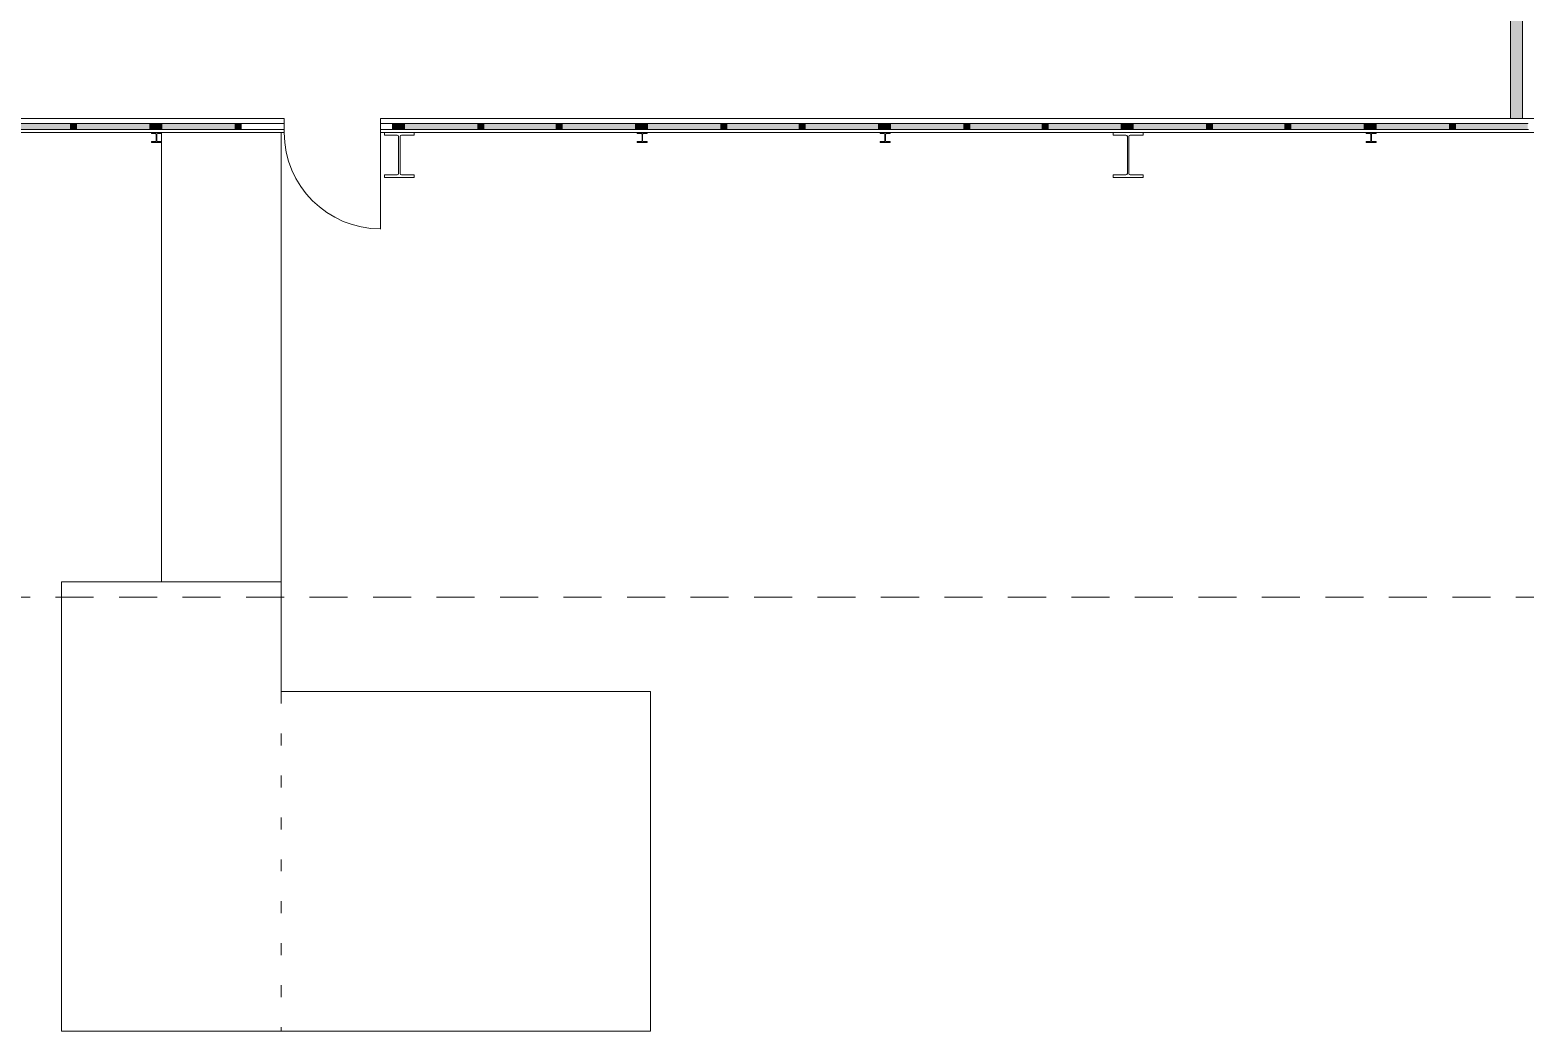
# Model space of a CAD drawing. Header units: inches. Extents: x 57357 to 155319, y 32663 to 109116.
# Drawn here: x 112346 to 127324, y 89058 to 99087 of the extents above; entities that cross this region are included whole.
import ezdxf

# ---------------------------------------------------------------- set-up
doc = ezdxf.new("R2010")
doc.units = ezdxf.units.IN
doc.header["$LTSCALE"] = 300
doc.header["$MEASUREMENT"] = 0
for name, pattern in [('Punktlinie', [1.4, 0.4, -1]), ('Standardmuster', [0]), ('Strichlinie__lang', [2.12, 1.27, -0.85]), ('Wipeout_Contour', [1.01, 0.01, -1])]:
    doc.linetypes.add(name, pattern=pattern)
doc.layers.add('Grundebene', color=7, linetype='Continuous')

# ---------------------------------------------------------------- blocks, each defined once
blk = doc.blocks.new('Color_Area-7D9')
at = {"layer": 'Grundebene', "true_color": 0xffffff, "transparency": 33554687}
blk.add_hatch(color=7, dxfattribs=at).paths.add_polyline_path([(113607, 98148), (113607, 98088), (113547, 98088), (113547, 98148)], flags=0)
at = {"layer": 'Grundebene', "color": 18, "linetype": 'Wipeout_Contour', "lineweight": 13, "true_color": 0x000000}
for p, q in [((113547, 98088), (113547, 98148)), ((113547, 98148), (113607, 98148)), ((113607, 98148), (113607, 98088)), ((113607, 98088), (113547, 98088))]:
    blk.add_line(p, q, dxfattribs=at)
blk = doc.blocks.new('Color_Area-7EB')
at = {"layer": 'Grundebene', "true_color": 0xffffff, "transparency": 33554687}
blk.add_hatch(color=7, dxfattribs=at).paths.add_polyline_path([(112753, 98088), (112029, 98088), (112029, 98148), (112753, 98148)], flags=0)
at = {"layer": 'Grundebene', "color": 18, "linetype": 'Wipeout_Contour', "lineweight": 13, "true_color": 0x000000}
for p, q in [((112029, 98088), (112029, 98148)), ((112029, 98148), (112753, 98148)), ((112753, 98148), (112753, 98088)), ((112753, 98088), (112029, 98088))]:
    blk.add_line(p, q, dxfattribs=at)
blk = doc.blocks.new('Color_Area-7F7')
at = {"layer": 'Grundebene', "true_color": 0xffffff, "transparency": 33554687}
blk.add_hatch(color=7, dxfattribs=at).paths.add_polyline_path([(112783, 98088), (112753, 98088), (112753, 98148), (112783, 98148)], flags=0)
at = {"layer": 'Grundebene', "color": 18, "linetype": 'Wipeout_Contour', "lineweight": 13, "true_color": 0x000000}
for p, q in [((112753, 98088), (112753, 98148)), ((112753, 98148), (112783, 98148)), ((112783, 98148), (112783, 98088)), ((112783, 98088), (112753, 98088))]:
    blk.add_line(p, q, dxfattribs=at)
blk = doc.blocks.new('Color_Area-7FD')
at = {"layer": 'Grundebene', "true_color": 0xffffff, "transparency": 33554687}
blk.add_hatch(color=7, dxfattribs=at).paths.add_polyline_path([(113547, 98088), (112813, 98088), (112813, 98148), (113547, 98148)], flags=0)
at = {"layer": 'Grundebene', "color": 18, "linetype": 'Wipeout_Contour', "lineweight": 13, "true_color": 0x000000}
for p, q in [((112813, 98088), (112813, 98148)), ((112813, 98148), (113547, 98148)), ((113547, 98148), (113547, 98088)), ((113547, 98088), (112813, 98088))]:
    blk.add_line(p, q, dxfattribs=at)
blk = doc.blocks.new('Color_Area-803')
at = {"layer": 'Grundebene', "true_color": 0xffffff, "transparency": 33554687}
blk.add_hatch(color=7, dxfattribs=at).paths.add_polyline_path([(112813, 98088), (112783, 98088), (112783, 98148), (112813, 98148)], flags=0)
at = {"layer": 'Grundebene', "color": 18, "linetype": 'Wipeout_Contour', "lineweight": 13, "true_color": 0x000000}
for p, q in [((112783, 98088), (112783, 98148)), ((112783, 98148), (112813, 98148)), ((112813, 98148), (112813, 98088)), ((112813, 98088), (112783, 98088))]:
    blk.add_line(p, q, dxfattribs=at)
blk = doc.blocks.new('Color_Area-82B')
at = {"layer": 'Grundebene', "true_color": 0xffffff, "transparency": 33554687}
blk.add_hatch(color=7, dxfattribs=at).paths.add_polyline_path([(113607, 98088), (113607, 98148), (113667, 98148), (113667, 98088)], flags=0)
at = {"layer": 'Grundebene', "color": 18, "linetype": 'Wipeout_Contour', "lineweight": 13, "true_color": 0x000000}
for p, q in [((113607, 98088), (113607, 98148)), ((113607, 98148), (113667, 98148)), ((113667, 98148), (113667, 98088)), ((113667, 98088), (113607, 98088))]:
    blk.add_line(p, q, dxfattribs=at)
blk = doc.blocks.new('Color_Area-831')
at = {"layer": 'Grundebene', "true_color": 0xffffff, "transparency": 33554687}
blk.add_hatch(color=7, dxfattribs=at).paths.add_polyline_path([(116040, 98148), (116040, 98088), (115980, 98088), (115980, 98148)], flags=0)
at = {"layer": 'Grundebene', "color": 18, "linetype": 'Wipeout_Contour', "lineweight": 13, "true_color": 0x000000}
for p, q in [((115980, 98088), (115980, 98148)), ((115980, 98148), (116040, 98148)), ((116040, 98148), (116040, 98088)), ((116040, 98088), (115980, 98088))]:
    blk.add_line(p, q, dxfattribs=at)
blk = doc.blocks.new('Color_Area-837')
at = {"layer": 'Grundebene', "true_color": 0xffffff, "transparency": 33554687}
blk.add_hatch(color=7, dxfattribs=at).paths.add_polyline_path([(114402, 98088), (113667, 98088), (113667, 98148), (114402, 98148)], flags=0)
at = {"layer": 'Grundebene', "color": 18, "linetype": 'Wipeout_Contour', "lineweight": 13, "true_color": 0x000000}
for p, q in [((113667, 98088), (113667, 98148)), ((113667, 98148), (114402, 98148)), ((114402, 98148), (114402, 98088)), ((114402, 98088), (113667, 98088))]:
    blk.add_line(p, q, dxfattribs=at)
blk = doc.blocks.new('Color_Area-83D')
at = {"layer": 'Grundebene', "true_color": 0xffffff, "transparency": 33554687}
blk.add_hatch(color=7, dxfattribs=at).paths.add_polyline_path([(114432, 98088), (114402, 98088), (114402, 98148), (114432, 98148)], flags=0)
at = {"layer": 'Grundebene', "color": 18, "linetype": 'Wipeout_Contour', "lineweight": 13, "true_color": 0x000000}
for p, q in [((114402, 98088), (114402, 98148)), ((114402, 98148), (114432, 98148)), ((114432, 98148), (114432, 98088)), ((114432, 98088), (114402, 98088))]:
    blk.add_line(p, q, dxfattribs=at)
blk = doc.blocks.new('Color_Area-843')
at = {"layer": 'Grundebene', "true_color": 0xffffff, "transparency": 33554687}
blk.add_hatch(color=7, dxfattribs=at).paths.add_polyline_path([(114462, 98088), (114432, 98088), (114432, 98148), (114462, 98148)], flags=0)
at = {"layer": 'Grundebene', "color": 18, "linetype": 'Wipeout_Contour', "lineweight": 13, "true_color": 0x000000}
for p, q in [((114432, 98088), (114432, 98148)), ((114432, 98148), (114462, 98148)), ((114462, 98148), (114462, 98088)), ((114462, 98088), (114432, 98088))]:
    blk.add_line(p, q, dxfattribs=at)
blk = doc.blocks.new('Color_Area-861')
at = {"layer": 'Grundebene', "true_color": 0xffffff, "transparency": 33554687}
blk.add_hatch(color=7, dxfattribs=at).paths.add_polyline_path([(116040, 98088), (116040, 98148), (116100, 98148), (116100, 98088)], flags=0)
at = {"layer": 'Grundebene', "color": 18, "linetype": 'Wipeout_Contour', "lineweight": 13, "true_color": 0x000000}
for p, q in [((116040, 98088), (116040, 98148)), ((116040, 98148), (116100, 98148)), ((116100, 98148), (116100, 98088)), ((116100, 98088), (116040, 98088))]:
    blk.add_line(p, q, dxfattribs=at)
blk = doc.blocks.new('Color_Area-867')
at = {"layer": 'Grundebene', "true_color": 0xffffff, "transparency": 33554687}
blk.add_hatch(color=7, dxfattribs=at).paths.add_polyline_path([(118473, 98148), (118473, 98088), (118413, 98088), (118413, 98148)], flags=0)
at = {"layer": 'Grundebene', "color": 18, "linetype": 'Wipeout_Contour', "lineweight": 13, "true_color": 0x000000}
for p, q in [((118413, 98088), (118413, 98148)), ((118413, 98148), (118473, 98148)), ((118473, 98148), (118473, 98088)), ((118473, 98088), (118413, 98088))]:
    blk.add_line(p, q, dxfattribs=at)
blk = doc.blocks.new('Color_Area-86D')
at = {"layer": 'Grundebene', "true_color": 0xffffff, "transparency": 33554687}
blk.add_hatch(color=7, dxfattribs=at).paths.add_polyline_path([(116835, 98088), (116100, 98088), (116100, 98148), (116835, 98148)], flags=0)
at = {"layer": 'Grundebene', "color": 18, "linetype": 'Wipeout_Contour', "lineweight": 13, "true_color": 0x000000}
for p, q in [((116100, 98088), (116100, 98148)), ((116100, 98148), (116835, 98148)), ((116835, 98148), (116835, 98088)), ((116835, 98088), (116100, 98088))]:
    blk.add_line(p, q, dxfattribs=at)
blk = doc.blocks.new('Color_Area-873')
at = {"layer": 'Grundebene', "true_color": 0xffffff, "transparency": 33554687}
blk.add_hatch(color=7, dxfattribs=at).paths.add_polyline_path([(116865, 98088), (116835, 98088), (116835, 98148), (116865, 98148)], flags=0)
at = {"layer": 'Grundebene', "color": 18, "linetype": 'Wipeout_Contour', "lineweight": 13, "true_color": 0x000000}
for p, q in [((116835, 98088), (116835, 98148)), ((116835, 98148), (116865, 98148)), ((116865, 98148), (116865, 98088)), ((116865, 98088), (116835, 98088))]:
    blk.add_line(p, q, dxfattribs=at)
blk = doc.blocks.new('Color_Area-879')
at = {"layer": 'Grundebene', "true_color": 0xffffff, "transparency": 33554687}
blk.add_hatch(color=7, dxfattribs=at).paths.add_polyline_path([(117619, 98088), (116895, 98088), (116895, 98148), (117619, 98148)], flags=0)
at = {"layer": 'Grundebene', "color": 18, "linetype": 'Wipeout_Contour', "lineweight": 13, "true_color": 0x000000}
for p, q in [((116895, 98088), (116895, 98148)), ((116895, 98148), (117619, 98148)), ((117619, 98148), (117619, 98088)), ((117619, 98088), (116895, 98088))]:
    blk.add_line(p, q, dxfattribs=at)
blk = doc.blocks.new('Color_Area-87F')
at = {"layer": 'Grundebene', "true_color": 0xffffff, "transparency": 33554687}
blk.add_hatch(color=7, dxfattribs=at).paths.add_polyline_path([(116895, 98088), (116865, 98088), (116865, 98148), (116895, 98148)], flags=0)
at = {"layer": 'Grundebene', "color": 18, "linetype": 'Wipeout_Contour', "lineweight": 13, "true_color": 0x000000}
for p, q in [((116865, 98088), (116865, 98148)), ((116865, 98148), (116895, 98148)), ((116895, 98148), (116895, 98088)), ((116895, 98088), (116865, 98088))]:
    blk.add_line(p, q, dxfattribs=at)
blk = doc.blocks.new('Color_Area-885')
at = {"layer": 'Grundebene', "true_color": 0xffffff, "transparency": 33554687}
blk.add_hatch(color=7, dxfattribs=at).paths.add_polyline_path([(117649, 98088), (117619, 98088), (117619, 98148), (117649, 98148)], flags=0)
at = {"layer": 'Grundebene', "color": 18, "linetype": 'Wipeout_Contour', "lineweight": 13, "true_color": 0x000000}
for p, q in [((117619, 98088), (117619, 98148)), ((117619, 98148), (117649, 98148)), ((117649, 98148), (117649, 98088)), ((117649, 98088), (117619, 98088))]:
    blk.add_line(p, q, dxfattribs=at)
blk = doc.blocks.new('Color_Area-88B')
at = {"layer": 'Grundebene', "true_color": 0xffffff, "transparency": 33554687}
blk.add_hatch(color=7, dxfattribs=at).paths.add_polyline_path([(118413, 98088), (117679, 98088), (117679, 98148), (118413, 98148)], flags=0)
at = {"layer": 'Grundebene', "color": 18, "linetype": 'Wipeout_Contour', "lineweight": 13, "true_color": 0x000000}
for p, q in [((117679, 98088), (117679, 98148)), ((117679, 98148), (118413, 98148)), ((118413, 98148), (118413, 98088)), ((118413, 98088), (117679, 98088))]:
    blk.add_line(p, q, dxfattribs=at)
blk = doc.blocks.new('Color_Area-891')
at = {"layer": 'Grundebene', "true_color": 0xffffff, "transparency": 33554687}
blk.add_hatch(color=7, dxfattribs=at).paths.add_polyline_path([(117679, 98088), (117649, 98088), (117649, 98148), (117679, 98148)], flags=0)
at = {"layer": 'Grundebene', "color": 18, "linetype": 'Wipeout_Contour', "lineweight": 13, "true_color": 0x000000}
for p, q in [((117649, 98088), (117649, 98148)), ((117649, 98148), (117679, 98148)), ((117679, 98148), (117679, 98088)), ((117679, 98088), (117649, 98088))]:
    blk.add_line(p, q, dxfattribs=at)
blk = doc.blocks.new('Color_Area-8B7')
at = {"layer": 'Grundebene', "true_color": 0xffffff, "transparency": 33554687}
blk.add_hatch(color=7, dxfattribs=at).paths.add_polyline_path([(120906, 98088), (120906, 98148), (120846, 98148), (120846, 98088)], flags=0)
at = {"layer": 'Grundebene', "color": 18, "linetype": 'Wipeout_Contour', "lineweight": 13, "true_color": 0x000000}
for p, q in [((120906, 98148), (120846, 98148)), ((120846, 98148), (120846, 98088)), ((120906, 98088), (120906, 98148)), ((120846, 98088), (120906, 98088))]:
    blk.add_line(p, q, dxfattribs=at)
blk = doc.blocks.new('Color_Area-8BD')
at = {"layer": 'Grundebene', "true_color": 0xffffff, "transparency": 33554687}
blk.add_hatch(color=7, dxfattribs=at).paths.add_polyline_path([(118473, 98148), (118473, 98088), (118533, 98088), (118533, 98148)], flags=0)
at = {"layer": 'Grundebene', "color": 18, "linetype": 'Wipeout_Contour', "lineweight": 13, "true_color": 0x000000}
for p, q in [((118473, 98148), (118473, 98088)), ((118533, 98148), (118473, 98148)), ((118533, 98088), (118533, 98148)), ((118473, 98088), (118533, 98088))]:
    blk.add_line(p, q, dxfattribs=at)
blk = doc.blocks.new('Color_Area-8C3')
at = {"layer": 'Grundebene', "true_color": 0xffffff, "transparency": 33554687}
blk.add_hatch(color=7, dxfattribs=at).paths.add_polyline_path([(120112, 98088), (120846, 98088), (120846, 98148), (120112, 98148)], flags=0)
at = {"layer": 'Grundebene', "color": 18, "linetype": 'Wipeout_Contour', "lineweight": 13, "true_color": 0x000000}
for p, q in [((120846, 98148), (120112, 98148)), ((120112, 98148), (120112, 98088)), ((120846, 98088), (120846, 98148)), ((120112, 98088), (120846, 98088))]:
    blk.add_line(p, q, dxfattribs=at)
blk = doc.blocks.new('Color_Area-8C9')
at = {"layer": 'Grundebene', "true_color": 0xffffff, "transparency": 33554687}
blk.add_hatch(color=7, dxfattribs=at).paths.add_polyline_path([(120082, 98088), (120112, 98088), (120112, 98148), (120082, 98148)], flags=0)
at = {"layer": 'Grundebene', "color": 18, "linetype": 'Wipeout_Contour', "lineweight": 13, "true_color": 0x000000}
for p, q in [((120112, 98148), (120082, 98148)), ((120082, 98148), (120082, 98088)), ((120112, 98088), (120112, 98148)), ((120082, 98088), (120112, 98088))]:
    blk.add_line(p, q, dxfattribs=at)
blk = doc.blocks.new('Color_Area-8CF')
at = {"layer": 'Grundebene', "true_color": 0xffffff, "transparency": 33554687}
blk.add_hatch(color=7, dxfattribs=at).paths.add_polyline_path([(119328, 98088), (120052, 98088), (120052, 98148), (119328, 98148)], flags=0)
at = {"layer": 'Grundebene', "color": 18, "linetype": 'Wipeout_Contour', "lineweight": 13, "true_color": 0x000000}
for p, q in [((120052, 98148), (119328, 98148)), ((119328, 98148), (119328, 98088)), ((120052, 98088), (120052, 98148)), ((119328, 98088), (120052, 98088))]:
    blk.add_line(p, q, dxfattribs=at)
blk = doc.blocks.new('Color_Area-8D5')
at = {"layer": 'Grundebene', "true_color": 0xffffff, "transparency": 33554687}
blk.add_hatch(color=7, dxfattribs=at).paths.add_polyline_path([(120052, 98088), (120082, 98088), (120082, 98148), (120052, 98148)], flags=0)
at = {"layer": 'Grundebene', "color": 18, "linetype": 'Wipeout_Contour', "lineweight": 13, "true_color": 0x000000}
for p, q in [((120082, 98148), (120052, 98148)), ((120052, 98148), (120052, 98088)), ((120082, 98088), (120082, 98148)), ((120052, 98088), (120082, 98088))]:
    blk.add_line(p, q, dxfattribs=at)
blk = doc.blocks.new('Color_Area-8DB')
at = {"layer": 'Grundebene', "true_color": 0xffffff, "transparency": 33554687}
blk.add_hatch(color=7, dxfattribs=at).paths.add_polyline_path([(119298, 98088), (119328, 98088), (119328, 98148), (119298, 98148)], flags=0)
at = {"layer": 'Grundebene', "color": 18, "linetype": 'Wipeout_Contour', "lineweight": 13, "true_color": 0x000000}
for p, q in [((119328, 98148), (119298, 98148)), ((119298, 98148), (119298, 98088)), ((119328, 98088), (119328, 98148)), ((119298, 98088), (119328, 98088))]:
    blk.add_line(p, q, dxfattribs=at)
blk = doc.blocks.new('Color_Area-8E1')
at = {"layer": 'Grundebene', "true_color": 0xffffff, "transparency": 33554687}
blk.add_hatch(color=7, dxfattribs=at).paths.add_polyline_path([(118533, 98088), (119268, 98088), (119268, 98148), (118533, 98148)], flags=0)
at = {"layer": 'Grundebene', "color": 18, "linetype": 'Wipeout_Contour', "lineweight": 13, "true_color": 0x000000}
for p, q in [((119268, 98148), (118533, 98148)), ((118533, 98148), (118533, 98088)), ((119268, 98088), (119268, 98148)), ((118533, 98088), (119268, 98088))]:
    blk.add_line(p, q, dxfattribs=at)
blk = doc.blocks.new('Color_Area-8E7')
at = {"layer": 'Grundebene', "true_color": 0xffffff, "transparency": 33554687}
blk.add_hatch(color=7, dxfattribs=at).paths.add_polyline_path([(119268, 98088), (119298, 98088), (119298, 98148), (119268, 98148)], flags=0)
at = {"layer": 'Grundebene', "color": 18, "linetype": 'Wipeout_Contour', "lineweight": 13, "true_color": 0x000000}
for p, q in [((119298, 98148), (119268, 98148)), ((119268, 98148), (119268, 98088)), ((119298, 98088), (119298, 98148)), ((119268, 98088), (119298, 98088))]:
    blk.add_line(p, q, dxfattribs=at)
blk = doc.blocks.new('Color_Area-90D')
at = {"layer": 'Grundebene', "true_color": 0xffffff, "transparency": 33554687}
blk.add_hatch(color=7, dxfattribs=at).paths.add_polyline_path([(123339, 98088), (123339, 98148), (123279, 98148), (123279, 98088)], flags=0)
at = {"layer": 'Grundebene', "color": 18, "linetype": 'Wipeout_Contour', "lineweight": 13, "true_color": 0x000000}
for p, q in [((123339, 98148), (123279, 98148)), ((123279, 98148), (123279, 98088)), ((123339, 98088), (123339, 98148)), ((123279, 98088), (123339, 98088))]:
    blk.add_line(p, q, dxfattribs=at)
blk = doc.blocks.new('Color_Area-913')
at = {"layer": 'Grundebene', "true_color": 0xffffff, "transparency": 33554687}
blk.add_hatch(color=7, dxfattribs=at).paths.add_polyline_path([(120906, 98148), (120906, 98088), (120966, 98088), (120966, 98148)], flags=0)
at = {"layer": 'Grundebene', "color": 18, "linetype": 'Wipeout_Contour', "lineweight": 13, "true_color": 0x000000}
for p, q in [((120906, 98148), (120906, 98088)), ((120966, 98148), (120906, 98148)), ((120966, 98088), (120966, 98148)), ((120906, 98088), (120966, 98088))]:
    blk.add_line(p, q, dxfattribs=at)
blk = doc.blocks.new('Color_Area-919')
at = {"layer": 'Grundebene', "true_color": 0xffffff, "transparency": 33554687}
blk.add_hatch(color=7, dxfattribs=at).paths.add_polyline_path([(122545, 98088), (123279, 98088), (123279, 98148), (122545, 98148)], flags=0)
at = {"layer": 'Grundebene', "color": 18, "linetype": 'Wipeout_Contour', "lineweight": 13, "true_color": 0x000000}
for p, q in [((123279, 98148), (122545, 98148)), ((122545, 98148), (122545, 98088)), ((123279, 98088), (123279, 98148)), ((122545, 98088), (123279, 98088))]:
    blk.add_line(p, q, dxfattribs=at)
blk = doc.blocks.new('Color_Area-91F')
at = {"layer": 'Grundebene', "true_color": 0xffffff, "transparency": 33554687}
blk.add_hatch(color=7, dxfattribs=at).paths.add_polyline_path([(122515, 98088), (122545, 98088), (122545, 98148), (122515, 98148)], flags=0)
at = {"layer": 'Grundebene', "color": 18, "linetype": 'Wipeout_Contour', "lineweight": 13, "true_color": 0x000000}
for p, q in [((122545, 98148), (122515, 98148)), ((122515, 98148), (122515, 98088)), ((122545, 98088), (122545, 98148)), ((122515, 98088), (122545, 98088))]:
    blk.add_line(p, q, dxfattribs=at)
blk = doc.blocks.new('Color_Area-925')
at = {"layer": 'Grundebene', "true_color": 0xffffff, "transparency": 33554687}
blk.add_hatch(color=7, dxfattribs=at).paths.add_polyline_path([(121761, 98088), (122485, 98088), (122485, 98148), (121761, 98148)], flags=0)
at = {"layer": 'Grundebene', "color": 18, "linetype": 'Wipeout_Contour', "lineweight": 13, "true_color": 0x000000}
for p, q in [((122485, 98148), (121761, 98148)), ((121761, 98148), (121761, 98088)), ((122485, 98088), (122485, 98148)), ((121761, 98088), (122485, 98088))]:
    blk.add_line(p, q, dxfattribs=at)
blk = doc.blocks.new('Color_Area-92B')
at = {"layer": 'Grundebene', "true_color": 0xffffff, "transparency": 33554687}
blk.add_hatch(color=7, dxfattribs=at).paths.add_polyline_path([(122485, 98088), (122515, 98088), (122515, 98148), (122485, 98148)], flags=0)
at = {"layer": 'Grundebene', "color": 18, "linetype": 'Wipeout_Contour', "lineweight": 13, "true_color": 0x000000}
for p, q in [((122515, 98148), (122485, 98148)), ((122485, 98148), (122485, 98088)), ((122515, 98088), (122515, 98148)), ((122485, 98088), (122515, 98088))]:
    blk.add_line(p, q, dxfattribs=at)
blk = doc.blocks.new('Color_Area-931')
at = {"layer": 'Grundebene', "true_color": 0xffffff, "transparency": 33554687}
blk.add_hatch(color=7, dxfattribs=at).paths.add_polyline_path([(121731, 98088), (121761, 98088), (121761, 98148), (121731, 98148)], flags=0)
at = {"layer": 'Grundebene', "color": 18, "linetype": 'Wipeout_Contour', "lineweight": 13, "true_color": 0x000000}
for p, q in [((121761, 98148), (121731, 98148)), ((121731, 98148), (121731, 98088)), ((121761, 98088), (121761, 98148)), ((121731, 98088), (121761, 98088))]:
    blk.add_line(p, q, dxfattribs=at)
blk = doc.blocks.new('Color_Area-937')
at = {"layer": 'Grundebene', "true_color": 0xffffff, "transparency": 33554687}
blk.add_hatch(color=7, dxfattribs=at).paths.add_polyline_path([(120966, 98088), (121701, 98088), (121701, 98148), (120966, 98148)], flags=0)
at = {"layer": 'Grundebene', "color": 18, "linetype": 'Wipeout_Contour', "lineweight": 13, "true_color": 0x000000}
for p, q in [((121701, 98148), (120966, 98148)), ((120966, 98148), (120966, 98088)), ((121701, 98088), (121701, 98148)), ((120966, 98088), (121701, 98088))]:
    blk.add_line(p, q, dxfattribs=at)
blk = doc.blocks.new('Color_Area-93D')
at = {"layer": 'Grundebene', "true_color": 0xffffff, "transparency": 33554687}
blk.add_hatch(color=7, dxfattribs=at).paths.add_polyline_path([(121701, 98088), (121731, 98088), (121731, 98148), (121701, 98148)], flags=0)
at = {"layer": 'Grundebene', "color": 18, "linetype": 'Wipeout_Contour', "lineweight": 13, "true_color": 0x000000}
for p, q in [((121731, 98148), (121701, 98148)), ((121701, 98148), (121701, 98088)), ((121731, 98088), (121731, 98148)), ((121701, 98088), (121731, 98088))]:
    blk.add_line(p, q, dxfattribs=at)
blk = doc.blocks.new('Color_Area-963')
at = {"layer": 'Grundebene', "true_color": 0xffffff, "transparency": 33554687}
blk.add_hatch(color=7, dxfattribs=at).paths.add_polyline_path([(125772, 98088), (125772, 98148), (125712, 98148), (125712, 98088)], flags=0)
at = {"layer": 'Grundebene', "color": 18, "linetype": 'Wipeout_Contour', "lineweight": 13, "true_color": 0x000000}
for p, q in [((125772, 98148), (125712, 98148)), ((125712, 98148), (125712, 98088)), ((125772, 98088), (125772, 98148)), ((125712, 98088), (125772, 98088))]:
    blk.add_line(p, q, dxfattribs=at)
blk = doc.blocks.new('Color_Area-969')
at = {"layer": 'Grundebene', "true_color": 0xffffff, "transparency": 33554687}
blk.add_hatch(color=7, dxfattribs=at).paths.add_polyline_path([(123339, 98148), (123339, 98088), (123399, 98088), (123399, 98148)], flags=0)
at = {"layer": 'Grundebene', "color": 18, "linetype": 'Wipeout_Contour', "lineweight": 13, "true_color": 0x000000}
for p, q in [((123339, 98148), (123339, 98088)), ((123399, 98148), (123339, 98148)), ((123399, 98088), (123399, 98148)), ((123339, 98088), (123399, 98088))]:
    blk.add_line(p, q, dxfattribs=at)
blk = doc.blocks.new('Color_Area-96F')
at = {"layer": 'Grundebene', "true_color": 0xffffff, "transparency": 33554687}
blk.add_hatch(color=7, dxfattribs=at).paths.add_polyline_path([(124978, 98088), (125712, 98088), (125712, 98148), (124978, 98148)], flags=0)
at = {"layer": 'Grundebene', "color": 18, "linetype": 'Wipeout_Contour', "lineweight": 13, "true_color": 0x000000}
for p, q in [((125712, 98148), (124978, 98148)), ((124978, 98148), (124978, 98088)), ((125712, 98088), (125712, 98148)), ((124978, 98088), (125712, 98088))]:
    blk.add_line(p, q, dxfattribs=at)
blk = doc.blocks.new('Color_Area-975')
at = {"layer": 'Grundebene', "true_color": 0xffffff, "transparency": 33554687}
blk.add_hatch(color=7, dxfattribs=at).paths.add_polyline_path([(124948, 98088), (124978, 98088), (124978, 98148), (124948, 98148)], flags=0)
at = {"layer": 'Grundebene', "color": 18, "linetype": 'Wipeout_Contour', "lineweight": 13, "true_color": 0x000000}
for p, q in [((124978, 98148), (124948, 98148)), ((124948, 98148), (124948, 98088)), ((124978, 98088), (124978, 98148)), ((124948, 98088), (124978, 98088))]:
    blk.add_line(p, q, dxfattribs=at)
blk = doc.blocks.new('Color_Area-97B')
at = {"layer": 'Grundebene', "true_color": 0xffffff, "transparency": 33554687}
blk.add_hatch(color=7, dxfattribs=at).paths.add_polyline_path([(124194, 98088), (124918, 98088), (124918, 98148), (124194, 98148)], flags=0)
at = {"layer": 'Grundebene', "color": 18, "linetype": 'Wipeout_Contour', "lineweight": 13, "true_color": 0x000000}
for p, q in [((124918, 98148), (124194, 98148)), ((124194, 98148), (124194, 98088)), ((124918, 98088), (124918, 98148)), ((124194, 98088), (124918, 98088))]:
    blk.add_line(p, q, dxfattribs=at)
blk = doc.blocks.new('Color_Area-981')
at = {"layer": 'Grundebene', "true_color": 0xffffff, "transparency": 33554687}
blk.add_hatch(color=7, dxfattribs=at).paths.add_polyline_path([(124918, 98088), (124948, 98088), (124948, 98148), (124918, 98148)], flags=0)
at = {"layer": 'Grundebene', "color": 18, "linetype": 'Wipeout_Contour', "lineweight": 13, "true_color": 0x000000}
for p, q in [((124948, 98148), (124918, 98148)), ((124918, 98148), (124918, 98088)), ((124948, 98088), (124948, 98148)), ((124918, 98088), (124948, 98088))]:
    blk.add_line(p, q, dxfattribs=at)
blk = doc.blocks.new('Color_Area-987')
at = {"layer": 'Grundebene', "true_color": 0xffffff, "transparency": 33554687}
blk.add_hatch(color=7, dxfattribs=at).paths.add_polyline_path([(124164, 98088), (124194, 98088), (124194, 98148), (124164, 98148)], flags=0)
at = {"layer": 'Grundebene', "color": 18, "linetype": 'Wipeout_Contour', "lineweight": 13, "true_color": 0x000000}
for p, q in [((124194, 98148), (124164, 98148)), ((124164, 98148), (124164, 98088)), ((124194, 98088), (124194, 98148)), ((124164, 98088), (124194, 98088))]:
    blk.add_line(p, q, dxfattribs=at)
blk = doc.blocks.new('Color_Area-98D')
at = {"layer": 'Grundebene', "true_color": 0xffffff, "transparency": 33554687}
blk.add_hatch(color=7, dxfattribs=at).paths.add_polyline_path([(123399, 98088), (124134, 98088), (124134, 98148), (123399, 98148)], flags=0)
at = {"layer": 'Grundebene', "color": 18, "linetype": 'Wipeout_Contour', "lineweight": 13, "true_color": 0x000000}
for p, q in [((124134, 98148), (123399, 98148)), ((123399, 98148), (123399, 98088)), ((124134, 98088), (124134, 98148)), ((123399, 98088), (124134, 98088))]:
    blk.add_line(p, q, dxfattribs=at)
blk = doc.blocks.new('Color_Area-993')
at = {"layer": 'Grundebene', "true_color": 0xffffff, "transparency": 33554687}
blk.add_hatch(color=7, dxfattribs=at).paths.add_polyline_path([(124134, 98088), (124164, 98088), (124164, 98148), (124134, 98148)], flags=0)
at = {"layer": 'Grundebene', "color": 18, "linetype": 'Wipeout_Contour', "lineweight": 13, "true_color": 0x000000}
for p, q in [((124164, 98148), (124134, 98148)), ((124134, 98148), (124134, 98088)), ((124164, 98088), (124164, 98148)), ((124134, 98088), (124164, 98088))]:
    blk.add_line(p, q, dxfattribs=at)
blk = doc.blocks.new('Color_Area-9B9')
at = {"layer": 'Grundebene', "true_color": 0xffffff, "transparency": 33554687}
blk.add_hatch(color=7, dxfattribs=at).paths.add_polyline_path([(125772, 98088), (125772, 98148), (125832, 98148), (125832, 98088)], flags=0)
at = {"layer": 'Grundebene', "color": 18, "linetype": 'Wipeout_Contour', "lineweight": 13, "true_color": 0x000000}
for p, q in [((125772, 98088), (125772, 98148)), ((125772, 98148), (125832, 98148)), ((125832, 98148), (125832, 98088)), ((125832, 98088), (125772, 98088))]:
    blk.add_line(p, q, dxfattribs=at)
blk = doc.blocks.new('Color_Area-9C5')
at = {"layer": 'Grundebene', "true_color": 0xffffff, "transparency": 33554687}
blk.add_hatch(color=7, dxfattribs=at).paths.add_polyline_path([(126567, 98088), (125832, 98088), (125832, 98148), (126567, 98148)], flags=0)
at = {"layer": 'Grundebene', "color": 18, "linetype": 'Wipeout_Contour', "lineweight": 13, "true_color": 0x000000}
for p, q in [((125832, 98088), (125832, 98148)), ((125832, 98148), (126567, 98148)), ((126567, 98148), (126567, 98088)), ((126567, 98088), (125832, 98088))]:
    blk.add_line(p, q, dxfattribs=at)
blk = doc.blocks.new('Color_Area-9CB')
at = {"layer": 'Grundebene', "true_color": 0xffffff, "transparency": 33554687}
blk.add_hatch(color=7, dxfattribs=at).paths.add_polyline_path([(126597, 98088), (126567, 98088), (126567, 98148), (126597, 98148)], flags=0)
at = {"layer": 'Grundebene', "color": 18, "linetype": 'Wipeout_Contour', "lineweight": 13, "true_color": 0x000000}
for p, q in [((126567, 98088), (126567, 98148)), ((126567, 98148), (126597, 98148)), ((126597, 98148), (126597, 98088)), ((126597, 98088), (126567, 98088))]:
    blk.add_line(p, q, dxfattribs=at)
blk = doc.blocks.new('Color_Area-9D1')
at = {"layer": 'Grundebene', "true_color": 0xffffff, "transparency": 33554687}
blk.add_hatch(color=7, dxfattribs=at).paths.add_polyline_path([(127351, 98088), (126627, 98088), (126627, 98148), (127351, 98148)], flags=0)
at = {"layer": 'Grundebene', "color": 18, "linetype": 'Wipeout_Contour', "lineweight": 13, "true_color": 0x000000}
for p, q in [((126627, 98088), (126627, 98148)), ((126627, 98148), (127351, 98148)), ((127351, 98148), (127351, 98088)), ((127351, 98088), (126627, 98088))]:
    blk.add_line(p, q, dxfattribs=at)
blk = doc.blocks.new('Color_Area-9D7')
at = {"layer": 'Grundebene', "true_color": 0xffffff, "transparency": 33554687}
blk.add_hatch(color=7, dxfattribs=at).paths.add_polyline_path([(126627, 98088), (126597, 98088), (126597, 98148), (126627, 98148)], flags=0)
at = {"layer": 'Grundebene', "color": 18, "linetype": 'Wipeout_Contour', "lineweight": 13, "true_color": 0x000000}
for p, q in [((126597, 98088), (126597, 98148)), ((126597, 98148), (126627, 98148)), ((126627, 98148), (126627, 98088)), ((126627, 98088), (126597, 98088))]:
    blk.add_line(p, q, dxfattribs=at)
blk = doc.blocks.new('Color_Area-245A')
at = {"layer": 'Grundebene', "true_color": 0x000000, "transparency": 33554687}
h = blk.add_hatch(color=18, dxfattribs=at)
h.paths.add_polyline_path([(127177, 99404), (127177, 98198), (127297, 98198), (127297, 99404)], flags=0)
h.paths.add_polyline_path([(127297, 100414), (127297, 100789), (127177, 100789), (127177, 100414)], flags=0)
at = {"layer": 'Grundebene', "color": 18, "linetype": 'Continuous', "lineweight": 13, "true_color": 0x000000}
for points in [[(127297, 100414), (127297, 100789), (127177, 100789), (127177, 100414), (127297, 100414)], [(127177, 99404), (127177, 98198), (127297, 98198), (127297, 99404), (127177, 99404)]]:
    blk.add_lwpolyline(points, dxfattribs=at)
blk = doc.blocks.new('door-24A8')
at = {"layer": 'Grundebene', "color": 18, "linetype": 'Standardmuster', "lineweight": 13, "true_color": 0x000000}
blk.add_line((115860, 98058), (115860, 97092), dxfattribs=at)
blk.add_arc((115860, 98058), 965, 180, 270, dxfattribs=at)

msp = doc.modelspace()

# ---------------------------------------------------------------- linework, layer by layer
at = {"layer": 'Grundebene', "color": 18, "linetype": 'Continuous', "lineweight": 13, "true_color": 0x000000}
for p, q in [((111174, 98198), (113607, 98198)), ((112029, 98148), (112753, 98148)), ((112753, 98088), (112753, 98148)), ((112753, 98148), (112783, 98148)), ((112783, 98148), (112783, 98088)), ((112783, 98088), (112783, 98148)), ((112783, 98148), (112813, 98148)), ((112813, 98148), (113547, 98148)), ((112813, 98148), (112813, 98088)), ((113547, 98088), (113547, 98148)), ((113547, 98148), (113607, 98148)), ((113607, 98198), (114895, 98198)), ((113607, 98088), (113607, 98148)), ((113607, 98148), (113667, 98148)), ((113607, 98088), (113607, 98148)), ((113667, 98148), (113667, 98088)), ((113667, 98148), (114402, 98148)), ((114402, 98088), (114402, 98148)), ((114402, 98148), (114432, 98148)), ((114432, 98148), (114432, 98088)), ((114432, 98088), (114432, 98148)), ((114432, 98148), (114462, 98148)), ((114462, 98148), (114895, 98148)), ((114462, 98148), (114462, 98088)), ((114895, 98198), (114895, 98058)), ((115860, 98198), (116040, 98198)), ((115860, 98058), (115860, 98198)), ((115860, 98148), (115980, 98148)), ((115980, 98088), (115980, 98148)), ((115980, 98148), (116040, 98148)), ((116040, 98198), (118473, 98198)), ((116040, 98088), (116040, 98148)), ((116040, 98148), (116100, 98148)), ((116040, 98088), (116040, 98148)), ((116100, 98148), (116100, 98088)), ((116100, 98148), (116835, 98148)), ((116835, 98088), (116835, 98148)), ((116835, 98148), (116865, 98148)), ((116865, 98148), (116865, 98088)), ((116865, 98088), (116865, 98148)), ((116865, 98148), (116895, 98148)), ((116895, 98148), (117619, 98148)), ((116895, 98148), (116895, 98088)), ((117619, 98088), (117619, 98148)), ((117619, 98148), (117649, 98148)), ((117649, 98148), (117649, 98088)), ((117649, 98088), (117649, 98148)), ((117649, 98148), (117679, 98148)), ((117679, 98148), (118413, 98148)), ((117679, 98148), (117679, 98088)), ((118413, 98088), (118413, 98148)), ((118413, 98148), (118473, 98148)), ((120906, 98198), (118473, 98198)), ((118473, 98088), (118473, 98148)), ((118533, 98148), (118473, 98148)), ((118473, 98088), (118473, 98148)), ((118533, 98088), (118533, 98148)), ((119268, 98148), (118533, 98148)), ((119298, 98148), (119268, 98148)), ((119268, 98148), (119268, 98088)), ((119328, 98148), (119298, 98148)), ((119298, 98148), (119298, 98088)), ((119298, 98088), (119298, 98148)), ((120052, 98148), (119328, 98148)), ((119328, 98088), (119328, 98148)), ((120082, 98148), (120052, 98148)), ((120052, 98148), (120052, 98088)), ((120112, 98148), (120082, 98148)), ((120082, 98148), (120082, 98088)), ((120082, 98088), (120082, 98148)), ((120846, 98148), (120112, 98148)), ((120112, 98088), (120112, 98148)), ((120906, 98148), (120846, 98148)), ((120846, 98148), (120846, 98088)), ((123339, 98198), (120906, 98198)), ((120906, 98088), (120906, 98148)), ((120966, 98148), (120906, 98148)), ((120906, 98088), (120906, 98148)), ((120966, 98088), (120966, 98148)), ((121701, 98148), (120966, 98148)), ((121731, 98148), (121701, 98148)), ((121701, 98148), (121701, 98088)), ((121761, 98148), (121731, 98148)), ((121731, 98148), (121731, 98088)), ((121731, 98088), (121731, 98148)), ((122485, 98148), (121761, 98148)), ((121761, 98088), (121761, 98148)), ((122515, 98148), (122485, 98148)), ((122485, 98148), (122485, 98088)), ((122545, 98148), (122515, 98148)), ((122515, 98148), (122515, 98088)), ((122515, 98088), (122515, 98148)), ((123279, 98148), (122545, 98148)), ((122545, 98088), (122545, 98148)), ((123339, 98148), (123279, 98148)), ((123279, 98148), (123279, 98088)), ((125772, 98198), (123339, 98198)), ((123339, 98088), (123339, 98148)), ((123399, 98148), (123339, 98148)), ((123339, 98088), (123339, 98148)), ((123399, 98088), (123399, 98148)), ((124134, 98148), (123399, 98148)), ((124164, 98148), (124134, 98148)), ((124134, 98148), (124134, 98088)), ((124194, 98148), (124164, 98148)), ((124164, 98148), (124164, 98088)), ((124164, 98088), (124164, 98148)), ((124918, 98148), (124194, 98148)), ((124194, 98088), (124194, 98148)), ((124948, 98148), (124918, 98148)), ((124918, 98148), (124918, 98088)), ((124978, 98148), (124948, 98148)), ((124948, 98148), (124948, 98088)), ((124948, 98088), (124948, 98148)), ((125712, 98148), (124978, 98148)), ((124978, 98088), (124978, 98148)), ((125772, 98148), (125712, 98148)), ((125712, 98148), (125712, 98088)), ((125772, 98198), (128205, 98198)), ((125772, 98088), (125772, 98148)), ((125772, 98148), (125832, 98148)), ((125772, 98088), (125772, 98148)), ((125832, 98148), (125832, 98088)), ((125832, 98148), (126567, 98148)), ((126567, 98088), (126567, 98148)), ((126567, 98148), (126597, 98148)), ((126597, 98148), (126597, 98088)), ((126597, 98088), (126597, 98148)), ((126597, 98148), (126627, 98148)), ((126627, 98148), (127351, 98148)), ((126627, 98148), (126627, 98088)), ((127297, 98198), (127177, 98198)), ((111174, 98058), (113607, 98058)), ((112753, 98088), (112029, 98088)), ((112783, 98088), (112753, 98088)), ((112813, 98088), (112783, 98088)), ((113547, 98088), (112813, 98088)), ((113607, 98088), (113547, 98088)), ((113664, 98058), (113564, 98058)), ((113564, 98058), (113564, 98048)), ((113564, 98048), (113605, 98048)), ((113605, 97968), (113564, 97968)), ((113564, 97968), (113564, 97958)), ((113564, 97958), (113664, 97958)), ((113667, 98088), (113607, 98088)), ((113607, 98058), (114895, 98058)), ((113611, 98042), (113611, 97974)), ((113617, 97974), (113617, 98042)), ((113623, 98048), (113664, 98048)), ((113664, 97968), (113623, 97968)), ((113664, 98048), (113664, 98058)), ((113664, 98058), (113664, 93558)), ((113664, 97958), (113664, 97968)), ((114402, 98088), (113667, 98088)), ((114432, 98088), (114402, 98088)), ((114462, 98088), (114432, 98088)), ((114895, 98088), (114462, 98088)), ((114864, 98058), (114864, 93558)), ((115980, 98088), (115860, 98088)), ((115860, 98058), (116040, 98058)), ((116197, 98058), (115897, 98058)), ((115897, 98058), (115897, 98032)), ((115897, 98032), (116026, 98032)), ((116040, 98088), (115980, 98088)), ((116100, 98088), (116040, 98088)), ((116040, 98058), (118473, 98058)), ((116040, 98018), (116040, 97648)), ((116054, 97648), (116054, 98018)), ((116068, 98032), (116197, 98032)), ((116835, 98088), (116100, 98088)), ((116197, 98032), (116197, 98058)), ((116865, 98088), (116835, 98088)), ((116895, 98088), (116865, 98088)), ((117619, 98088), (116895, 98088)), ((117649, 98088), (117619, 98088)), ((117679, 98088), (117649, 98088)), ((118413, 98088), (117679, 98088)), ((118473, 98088), (118413, 98088)), ((118531, 98058), (118431, 98058)), ((118431, 98058), (118431, 98048)), ((118431, 98048), (118472, 98048)), ((118472, 97968), (118431, 97968)), ((118431, 97968), (118431, 97958)), ((118431, 97958), (118531, 97958)), ((118473, 98088), (118533, 98088)), ((120906, 98058), (118473, 98058)), ((118478, 98042), (118478, 97974)), ((118484, 97974), (118484, 98042)), ((118490, 98048), (118531, 98048)), ((118531, 97968), (118490, 97968)), ((118531, 98048), (118531, 98058)), ((118531, 97958), (118531, 97968)), ((118533, 98088), (119268, 98088)), ((119268, 98088), (119298, 98088)), ((119298, 98088), (119328, 98088)), ((119328, 98088), (120052, 98088)), ((120052, 98088), (120082, 98088)), ((120082, 98088), (120112, 98088)), ((120112, 98088), (120846, 98088)), ((120846, 98088), (120906, 98088)), ((120964, 98058), (120864, 98058)), ((120864, 98058), (120864, 98048)), ((120864, 98048), (120905, 98048)), ((120905, 97968), (120864, 97968)), ((120864, 97968), (120864, 97958)), ((120864, 97958), (120964, 97958)), ((120906, 98088), (120966, 98088)), ((123339, 98058), (120906, 98058)), ((120911, 98042), (120911, 97974)), ((120917, 97974), (120917, 98042)), ((120923, 98048), (120964, 98048)), ((120964, 97968), (120923, 97968)), ((120964, 98048), (120964, 98058)), ((120964, 97958), (120964, 97968)), ((120966, 98088), (121701, 98088)), ((121701, 98088), (121731, 98088)), ((121731, 98088), (121761, 98088)), ((121761, 98088), (122485, 98088)), ((122485, 98088), (122515, 98088)), ((122515, 98088), (122545, 98088)), ((122545, 98088), (123279, 98088)), ((123497, 98058), (123197, 98058)), ((123197, 98058), (123197, 98032)), ((123197, 98032), (123326, 98032)), ((123279, 98088), (123339, 98088)), ((123339, 98088), (123399, 98088)), ((125772, 98058), (123339, 98058)), ((123340, 98018), (123340, 97648)), ((123354, 97648), (123354, 98018)), ((123368, 98032), (123497, 98032)), ((123399, 98088), (124134, 98088)), ((123497, 98032), (123497, 98058)), ((124134, 98088), (124164, 98088)), ((124164, 98088), (124194, 98088)), ((124194, 98088), (124918, 98088)), ((124918, 98088), (124948, 98088)), ((124948, 98088), (124978, 98088)), ((124978, 98088), (125712, 98088)), ((125712, 98088), (125772, 98088)), ((125831, 98058), (125731, 98058)), ((125731, 98058), (125731, 98048)), ((125731, 98048), (125772, 98048)), ((125772, 97968), (125731, 97968)), ((125731, 97968), (125731, 97958)), ((125731, 97958), (125831, 97958)), ((125832, 98088), (125772, 98088)), ((125772, 98058), (128205, 98058)), ((125778, 98042), (125778, 97974)), ((125784, 97974), (125784, 98042)), ((125790, 98048), (125831, 98048)), ((125831, 97968), (125790, 97968)), ((125831, 98048), (125831, 98058)), ((125831, 97958), (125831, 97968)), ((126567, 98088), (125832, 98088)), ((126597, 98088), (126567, 98088)), ((126627, 98088), (126597, 98088)), ((127351, 98088), (126627, 98088)), ((116026, 97634), (115897, 97634)), ((115897, 97634), (115897, 97608)), ((115897, 97608), (116197, 97608)), ((116197, 97634), (116068, 97634)), ((116197, 97608), (116197, 97634)), ((123326, 97634), (123197, 97634)), ((123197, 97634), (123197, 97608)), ((123197, 97608), (123497, 97608)), ((123497, 97634), (123368, 97634)), ((123497, 97608), (123497, 97634)), ((113664, 93558), (112664, 93558)), ((112664, 93558), (112664, 89058)), ((113664, 93558), (114864, 93558)), ((114864, 93558), (114864, 92458)), ((114864, 92458), (118564, 92458)), ((118564, 92458), (118564, 89058)), ((118564, 89058), (112664, 89058))]:
    msp.add_line(p, q, dxfattribs=at)
at = {"layer": 'Grundebene', "color": 18, "linetype": 'Strichlinie__lang', "lineweight": 13, "true_color": 0x000000}
msp.add_line((137789, 93405), (64864, 93405), dxfattribs=at)
at = {"layer": 'Grundebene', "color": 18, "linetype": 'Punktlinie', "lineweight": 13, "true_color": 0x000000}
msp.add_line((114864, 92458), (114864, 89058), dxfattribs=at)
at = {"layer": 'Grundebene', "color": 18, "linetype": 'Wipeout_Contour', "lineweight": 13, "true_color": 0x000000}
for points in [[(112029, 98088), (112029, 98148), (112753, 98148), (112753, 98088), (112029, 98088)], [(112753, 98088), (112753, 98148), (112783, 98148), (112783, 98088), (112753, 98088)], [(112783, 98088), (112783, 98148), (112813, 98148), (112813, 98088), (112783, 98088)], [(112813, 98088), (112813, 98148), (113547, 98148), (113547, 98088), (112813, 98088)], [(113607, 98088), (113547, 98088), (113547, 98148), (113607, 98148), (113607, 98088)], [(113607, 98148), (113667, 98148), (113667, 98088), (113607, 98088), (113607, 98148)], [(113667, 98088), (113667, 98148), (114402, 98148), (114402, 98088), (113667, 98088)], [(114402, 98088), (114402, 98148), (114432, 98148), (114432, 98088), (114402, 98088)], [(114432, 98088), (114432, 98148), (114462, 98148), (114462, 98088), (114432, 98088)], [(116040, 98088), (115980, 98088), (115980, 98148), (116040, 98148), (116040, 98088)], [(116040, 98148), (116100, 98148), (116100, 98088), (116040, 98088), (116040, 98148)], [(116100, 98088), (116100, 98148), (116835, 98148), (116835, 98088), (116100, 98088)], [(116835, 98088), (116835, 98148), (116865, 98148), (116865, 98088), (116835, 98088)], [(116865, 98088), (116865, 98148), (116895, 98148), (116895, 98088), (116865, 98088)], [(116895, 98088), (116895, 98148), (117619, 98148), (117619, 98088), (116895, 98088)], [(117619, 98088), (117619, 98148), (117649, 98148), (117649, 98088), (117619, 98088)], [(117649, 98088), (117649, 98148), (117679, 98148), (117679, 98088), (117649, 98088)], [(117679, 98088), (117679, 98148), (118413, 98148), (118413, 98088), (117679, 98088)], [(118473, 98088), (118413, 98088), (118413, 98148), (118473, 98148), (118473, 98088)], [(118473, 98088), (118533, 98088), (118533, 98148), (118473, 98148), (118473, 98088)], [(119268, 98088), (119268, 98148), (118533, 98148), (118533, 98088), (119268, 98088)], [(119298, 98088), (119298, 98148), (119268, 98148), (119268, 98088), (119298, 98088)], [(119328, 98088), (119328, 98148), (119298, 98148), (119298, 98088), (119328, 98088)], [(120052, 98088), (120052, 98148), (119328, 98148), (119328, 98088), (120052, 98088)], [(120082, 98088), (120082, 98148), (120052, 98148), (120052, 98088), (120082, 98088)], [(120112, 98088), (120112, 98148), (120082, 98148), (120082, 98088), (120112, 98088)], [(120846, 98088), (120846, 98148), (120112, 98148), (120112, 98088), (120846, 98088)], [(120906, 98148), (120846, 98148), (120846, 98088), (120906, 98088), (120906, 98148)], [(120906, 98088), (120966, 98088), (120966, 98148), (120906, 98148), (120906, 98088)], [(121701, 98088), (121701, 98148), (120966, 98148), (120966, 98088), (121701, 98088)], [(121731, 98088), (121731, 98148), (121701, 98148), (121701, 98088), (121731, 98088)], [(121761, 98088), (121761, 98148), (121731, 98148), (121731, 98088), (121761, 98088)], [(122485, 98088), (122485, 98148), (121761, 98148), (121761, 98088), (122485, 98088)], [(122515, 98088), (122515, 98148), (122485, 98148), (122485, 98088), (122515, 98088)], [(122545, 98088), (122545, 98148), (122515, 98148), (122515, 98088), (122545, 98088)], [(123279, 98088), (123279, 98148), (122545, 98148), (122545, 98088), (123279, 98088)], [(123339, 98148), (123279, 98148), (123279, 98088), (123339, 98088), (123339, 98148)], [(123339, 98088), (123399, 98088), (123399, 98148), (123339, 98148), (123339, 98088)], [(124134, 98088), (124134, 98148), (123399, 98148), (123399, 98088), (124134, 98088)], [(124164, 98088), (124164, 98148), (124134, 98148), (124134, 98088), (124164, 98088)], [(124194, 98088), (124194, 98148), (124164, 98148), (124164, 98088), (124194, 98088)], [(124918, 98088), (124918, 98148), (124194, 98148), (124194, 98088), (124918, 98088)], [(124948, 98088), (124948, 98148), (124918, 98148), (124918, 98088), (124948, 98088)], [(124978, 98088), (124978, 98148), (124948, 98148), (124948, 98088), (124978, 98088)], [(125712, 98088), (125712, 98148), (124978, 98148), (124978, 98088), (125712, 98088)], [(125772, 98148), (125712, 98148), (125712, 98088), (125772, 98088), (125772, 98148)], [(125772, 98148), (125832, 98148), (125832, 98088), (125772, 98088), (125772, 98148)], [(125832, 98088), (125832, 98148), (126567, 98148), (126567, 98088), (125832, 98088)], [(126567, 98088), (126567, 98148), (126597, 98148), (126597, 98088), (126567, 98088)], [(126597, 98088), (126597, 98148), (126627, 98148), (126627, 98088), (126597, 98088)], [(126627, 98088), (126627, 98148), (127351, 98148), (127351, 98088), (126627, 98088)]]:
    msp.add_lwpolyline(points, dxfattribs=at)
at = {"layer": 'Grundebene', "color": 18, "linetype": 'Continuous', "lineweight": 13, "true_color": 0x000000}
for centre, radius, start, end in [((113605, 98042), 6, 360, 90), ((113605, 97974), 6, 270, 360), ((113623, 98042), 6, 90, 180), ((113623, 97974), 6, 180, 270), ((116026, 98018), 14, 0, 90), ((116068, 98018), 14, 90, 180), ((118472, 98042), 6, 360, 90), ((118472, 97974), 6, 270, 360), ((118490, 98042), 6, 90, 180), ((118490, 97974), 6, 180, 270), ((120905, 98042), 6, 360, 90), ((120905, 97974), 6, 270, 360), ((120923, 98042), 6, 90, 180), ((120923, 97974), 6, 180, 270), ((123326, 98018), 14, 0, 90), ((123368, 98018), 14, 90, 180), ((125772, 98042), 6, 360, 90), ((125772, 97974), 6, 270, 360), ((125790, 98042), 6, 90, 180), ((125790, 97974), 6, 180, 270), ((116026, 97648), 14, 270, 360), ((116068, 97648), 14, 180, 270), ((123326, 97648), 14, 270, 360), ((123368, 97648), 14, 180, 270)]:
    msp.add_arc(centre, radius, start, end, dxfattribs=at)

# ---------------------------------------------------------------- block references
at = {"layer": 'Grundebene'}
for name in ['Color_Area-245A', 'Color_Area-7EB', 'Color_Area-7F7', 'Color_Area-803', 'Color_Area-7FD', 'Color_Area-7D9', 'Color_Area-82B', 'Color_Area-837', 'Color_Area-83D', 'Color_Area-843', 'Color_Area-831', 'Color_Area-861', 'Color_Area-86D', 'Color_Area-873', 'Color_Area-87F', 'Color_Area-879', 'Color_Area-885', 'Color_Area-891', 'Color_Area-88B', 'Color_Area-867', 'Color_Area-8BD', 'Color_Area-8E1', 'Color_Area-8E7', 'Color_Area-8DB', 'Color_Area-8CF', 'Color_Area-8D5', 'Color_Area-8C9', 'Color_Area-8C3', 'Color_Area-8B7', 'Color_Area-913', 'Color_Area-937', 'Color_Area-93D', 'Color_Area-931', 'Color_Area-925', 'Color_Area-92B', 'Color_Area-91F', 'Color_Area-919', 'Color_Area-90D', 'Color_Area-969', 'Color_Area-98D', 'Color_Area-993', 'Color_Area-987', 'Color_Area-97B', 'Color_Area-981', 'Color_Area-975', 'Color_Area-96F', 'Color_Area-963', 'Color_Area-9B9', 'Color_Area-9C5', 'Color_Area-9CB', 'Color_Area-9D7', 'Color_Area-9D1', 'door-24A8']:
    msp.add_blockref(name, (0, 0), dxfattribs=at)

doc.saveas('drawing.dxf')
